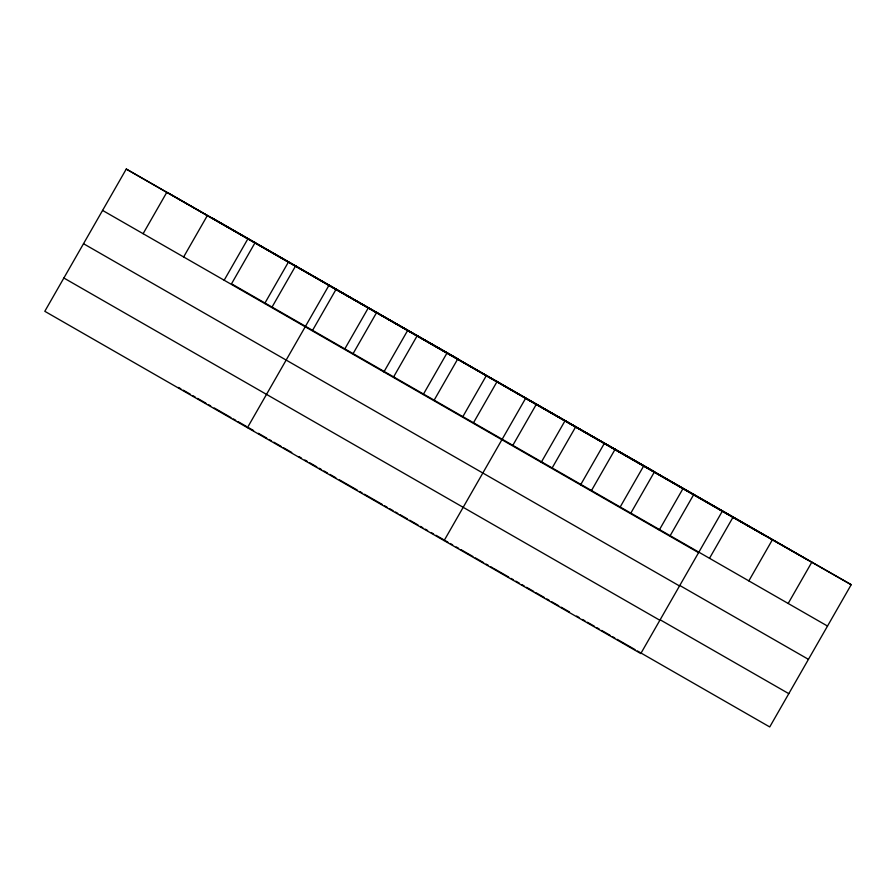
<?xml version="1.0" encoding="UTF-8"?>
<svg xmlns="http://www.w3.org/2000/svg" width="896" height="896" viewBox="0 0 896 896"><rect width="100%" height="100%" fill="white"/><g stroke="black" fill="none" stroke-linecap="round" stroke-linejoin="round"><path stroke-width="1.34" d="M851.2 584.696L126.269 169.053L44.8 311.304L640.797 653.554L722.266 511.302L851.2 584.696L769.731 726.947L637.414 650.966M143.114 233.688L166.802 192.326M183.635 256.962L207.323 215.6M224.168 280.235L247.856 238.874M255.203 242.446L231.515 283.808L827.512 626.058M264.69 303.509L288.378 262.147M272.037 307.082L295.725 265.72M247.442 427.672L328.91 285.421L457.845 358.803L434.157 400.165M312.57 330.355L336.258 288.994M344.557 349.362L368.245 308M353.102 353.618L376.79 312.256M383.891 371.952L407.579 330.59M393.624 376.891L417.312 335.53M423.226 394.542L446.914 353.181M462.571 417.133L486.259 375.771M473.491 422.755L497.179 381.394M444.114 540.613L525.594 398.362L654.517 471.744L630.829 513.106M512.826 445.346L536.514 403.984M541.24 462.314L564.928 420.952M552.16 467.936L575.848 426.574M580.574 484.893L604.262 443.531M591.494 490.526L615.182 449.165M619.909 507.483L643.597 466.122M659.243 530.074L682.931 488.712M670.163 535.696L693.851 494.334M709.509 558.286L733.197 516.925M748.843 580.877L772.531 539.515M788.178 603.467L811.866 562.106M212.654 218.221L808.651 560.47M168.818 193.267L764.814 535.517M126.269 169.053L722.266 511.302M102.581 210.414L698.578 552.664M679.706 585.424L808.438 659.344M83.518 243.712L679.515 585.962M660.061 619.73L788.794 693.65M63.874 278.018L659.87 620.267M178.494 387.442L180.88 388.808M183.266 390.174L190.422 394.285M192.808 395.651L195.182 397.018M197.568 398.384L205.912 403.178M208.298 404.544L210.683 405.922M214.256 407.971L230.944 417.558M233.33 418.925L235.715 420.291M238.101 421.658L246.445 426.451M248.83 427.818L253.59 430.562M258.362 433.294L266.706 438.088M269.091 439.454L271.477 440.832M273.862 442.198L281.008 446.309M283.394 447.675L291.738 452.469M298.894 456.568L301.28 457.946M304.853 459.995L307.238 461.362M309.624 462.728L316.77 466.838M319.155 468.205L321.541 469.571M323.926 470.949L327.499 472.998M329.885 474.365L335.843 477.792M339.416 479.842L357.302 490.112M359.688 491.478L362.062 492.845M364.448 494.222L382.334 504.482M384.709 505.859L387.094 507.226M389.48 508.592L393.053 510.642M395.438 512.019L397.824 513.386M400.21 514.752L407.366 518.862M409.741 520.229L418.085 525.022M420.47 526.389L422.856 527.755M425.242 529.133L427.627 530.499M431.2 532.549L433.586 533.915M435.971 535.293L443.117 539.392M445.502 540.77L447.888 542.136M450.274 543.502L452.659 544.869M456.232 546.93L458.618 548.296M461.003 549.662L472.92 556.506M475.306 557.872L483.65 562.666M486.035 564.032L488.421 565.41M490.806 566.776L493.181 568.142M494.379 568.826L508.682 577.046M511.067 578.413L513.453 579.779M515.838 581.146L519.411 583.206M521.797 584.573L524.182 585.939M526.557 587.306L533.714 591.416M536.099 592.782L544.443 597.576M546.829 598.942L549.214 600.32M551.589 601.686L558.746 605.797M561.131 607.163L569.475 611.957M576.621 616.056L579.006 617.434M582.59 619.483L584.965 620.85M587.35 622.216L594.507 626.326M596.893 627.693L599.278 629.07M601.653 630.437L609.997 635.23M612.382 636.597L614.768 637.963M617.154 639.33L635.029 649.6"/></g></svg>
